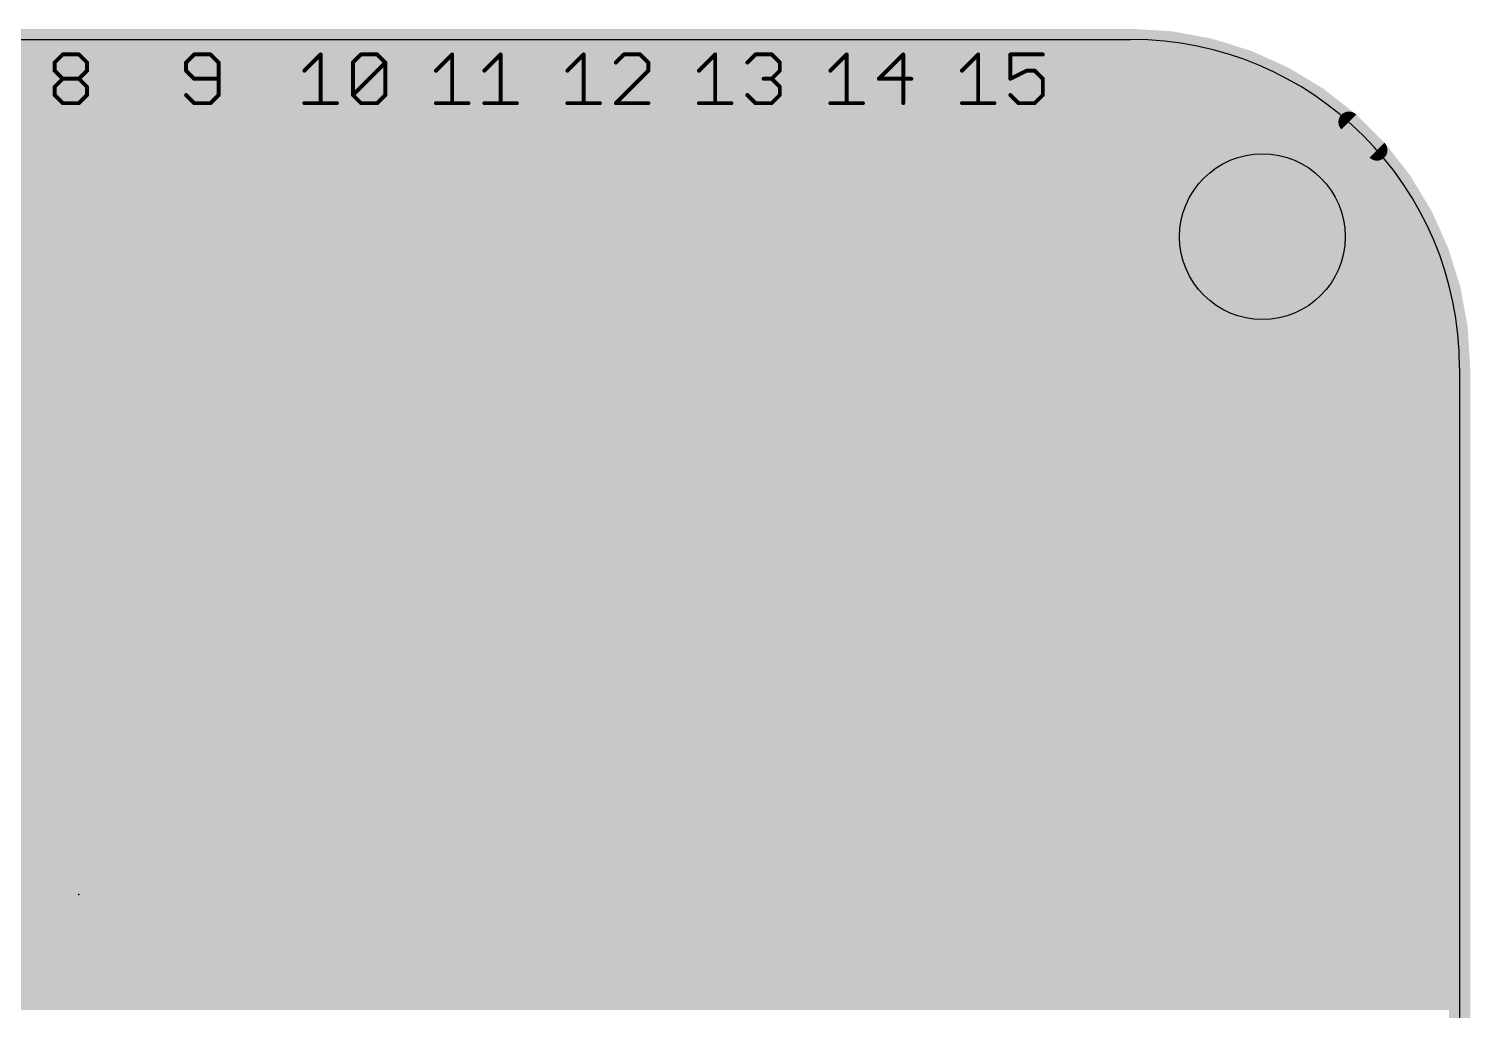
# Model space of a CAD drawing. Extents: x -27.1 to 26.9, y -16.7 to 16.7.
# Drawn here: x -0.97 to 26.87, y -2.24 to 16.71 of the extents above; entities that cross this region are included whole.
import ezdxf

# ---------------------------------------------------------------- set-up
doc = ezdxf.new("R2010")
doc.units = 0
for name, color, linetype in [('113', 5, 'CONTINUOUS'), ('16', 132, 'CONTINUOUS'), ('18', 110, 'CONTINUOUS'), ('20', 53, 'CONTINUOUS'), ('21', 253, 'CONTINUOUS'), ('23', 53, 'CONTINUOUS'), ('29', 253, 'CONTINUOUS'), ('30', 253, 'CONTINUOUS')]:
    doc.layers.add(name, color=color, linetype=linetype)

# ---------------------------------------------------------------- blocks, each defined once
blk = doc.blocks.new('ROUNDV')
at = {"const_width": 0.5}
blk.add_lwpolyline([(0, -0.25, 1), (0, 0.25, 1), (0, -0.25)], format="xyb", dxfattribs=at)

msp = doc.modelspace()

# ---------------------------------------------------------------- linework, layer by layer
at = {"layer": '113', "const_width": 0.4064}
msp.add_lwpolyline([(-18.288, 2.54), (18.288, 2.54)], dxfattribs=at)
at = {"layer": '113', "const_width": 0.2032}
msp.add_lwpolyline([(18.288, 2.4384, 1), (18.288, 2.6416)], format="xyb", dxfattribs=at)
at = {"layer": '16'}
for points, const_width in [([(0, 13.97), (0, 11.43)], 0.4064), ([(2.54, 13.97), (2.54, 11.43)], 0.4064), ([(5.08, 13.97), (5.08, 11.43)], 0.4064), ([(7.62, 13.97), (7.62, 11.43)], 0.4064), ([(10.16, 13.97), (10.16, 11.43)], 0.4064), ([(12.7, 13.97), (12.7, 11.43)], 0.4064), ([(15.24, 13.97), (15.24, 11.43)], 0.4064), ([(17.78, 13.97), (17.78, 11.43)], 0.4064), ([(0, 11.43), (0, 8.89)], 0.4064), ([(2.54, 11.43), (2.54, 8.89)], 0.4064), ([(5.08, 11.43), (5.08, 8.89)], 0.4064), ([(7.62, 11.43), (7.62, 8.89)], 0.4064), ([(10.16, 11.43), (10.16, 8.89)], 0.4064), ([(12.7, 11.43), (12.7, 8.89)], 0.4064), ([(15.24, 11.43), (15.24, 8.89)], 0.4064), ([(17.78, 11.43), (17.78, 8.89)], 0.4064), ([(0, 8.89), (0, 6.35)], 0.4064), ([(2.54, 8.89), (2.54, 6.35)], 0.4064), ([(5.08, 8.89), (5.08, 6.35)], 0.4064), ([(7.62, 8.89), (7.62, 6.35)], 0.4064), ([(10.16, 8.89), (10.16, 6.35)], 0.4064), ([(12.7, 8.89), (12.7, 6.35)], 0.4064), ([(15.24, 8.89), (15.24, 6.35)], 0.4064), ([(17.78, 8.89), (17.78, 6.35)], 0.4064), ([(0, 6.35), (0, 3.81)], 0.4064), ([(2.54, 6.35), (2.54, 3.81)], 0.4064), ([(5.08, 6.35), (5.08, 3.81)], 0.4064), ([(7.62, 6.35), (7.62, 3.81)], 0.4064), ([(10.16, 6.35), (10.16, 3.81)], 0.4064), ([(12.7, 6.35), (12.7, 3.81)], 0.4064), ([(15.24, 6.35), (15.24, 3.81)], 0.4064), ([(17.78, 6.35), (17.78, 3.81)], 0.4064), ([(-2.54, 1.27), (0, 1.27)], 0.8128), ([(0, 1.27), (2.54, 1.27)], 0.8128), ([(2.54, 1.27), (5.08, 1.27)], 0.8128), ([(5.08, 1.27), (7.62, 1.27)], 0.8128), ([(7.62, 1.27), (10.16, 1.27)], 0.8128), ([(10.16, 1.27), (12.7, 1.27)], 0.8128), ([(12.7, 1.27), (15.24, 1.27)], 0.8128), ([(15.24, 1.27), (17.78, 1.27)], 0.8128), ([(0, -1.27), (-2.54, -1.27)], 0.8128), ([(0, -1.27), (2.54, -1.27)], 0.8128), ([(2.54, -1.27), (5.08, -1.27)], 0.8128), ([(5.08, -1.27), (7.62, -1.27)], 0.8128), ([(7.62, -1.27), (10.16, -1.27)], 0.8128), ([(10.16, -1.27), (12.7, -1.27)], 0.8128), ([(12.7, -1.27), (15.24, -1.27)], 0.8128), ([(15.24, -1.27), (17.78, -1.27)], 0.8128)]:
    msp.add_lwpolyline(points, dxfattribs=dict(at, const_width=const_width))
for points, const_width in [([(0.1016, 13.97, 1), (-0.1016, 13.97)], 0.2032), ([(2.6416, 13.97, 1), (2.4384, 13.97)], 0.2032), ([(5.1816, 13.97, 1), (4.9784, 13.97)], 0.2032), ([(7.7216, 13.97, 1), (7.5184, 13.97)], 0.2032), ([(10.2616, 13.97, 1), (10.0584, 13.97)], 0.2032), ([(12.8016, 13.97, 1), (12.5984, 13.97)], 0.2032), ([(15.3416, 13.97, 1), (15.1384, 13.97)], 0.2032), ([(17.8816, 13.97, 1), (17.6784, 13.97)], 0.2032), ([(0.1016, 11.43, 1), (-0.1016, 11.43)], 0.2032), ([(-0.1016, 11.43, 1), (0.1016, 11.43)], 0.2032), ([(2.6416, 11.43, 1), (2.4384, 11.43)], 0.2032), ([(2.4384, 11.43, 1), (2.6416, 11.43)], 0.2032), ([(5.1816, 11.43, 1), (4.9784, 11.43)], 0.2032), ([(4.9784, 11.43, 1), (5.1816, 11.43)], 0.2032), ([(7.7216, 11.43, 1), (7.5184, 11.43)], 0.2032), ([(7.5184, 11.43, 1), (7.7216, 11.43)], 0.2032), ([(10.2616, 11.43, 1), (10.0584, 11.43)], 0.2032), ([(10.0584, 11.43, 1), (10.2616, 11.43)], 0.2032), ([(12.8016, 11.43, 1), (12.5984, 11.43)], 0.2032), ([(12.5984, 11.43, 1), (12.8016, 11.43)], 0.2032), ([(15.3416, 11.43, 1), (15.1384, 11.43)], 0.2032), ([(15.1384, 11.43, 1), (15.3416, 11.43)], 0.2032), ([(17.8816, 11.43, 1), (17.6784, 11.43)], 0.2032), ([(17.6784, 11.43, 1), (17.8816, 11.43)], 0.2032), ([(0.1016, 8.89, 1), (-0.1016, 8.89)], 0.2032), ([(-0.1016, 8.89, 1), (0.1016, 8.89)], 0.2032), ([(2.6416, 8.89, 1), (2.4384, 8.89)], 0.2032), ([(2.4384, 8.89, 1), (2.6416, 8.89)], 0.2032), ([(5.1816, 8.89, 1), (4.9784, 8.89)], 0.2032), ([(4.9784, 8.89, 1), (5.1816, 8.89)], 0.2032), ([(7.7216, 8.89, 1), (7.5184, 8.89)], 0.2032), ([(7.5184, 8.89, 1), (7.7216, 8.89)], 0.2032), ([(10.2616, 8.89, 1), (10.0584, 8.89)], 0.2032), ([(10.0584, 8.89, 1), (10.2616, 8.89)], 0.2032), ([(12.8016, 8.89, 1), (12.5984, 8.89)], 0.2032), ([(12.5984, 8.89, 1), (12.8016, 8.89)], 0.2032), ([(15.3416, 8.89, 1), (15.1384, 8.89)], 0.2032), ([(15.1384, 8.89, 1), (15.3416, 8.89)], 0.2032), ([(17.8816, 8.89, 1), (17.6784, 8.89)], 0.2032), ([(17.6784, 8.89, 1), (17.8816, 8.89)], 0.2032), ([(0.1016, 6.35, 1), (-0.1016, 6.35)], 0.2032), ([(-0.1016, 6.35, 1), (0.1016, 6.35)], 0.2032), ([(2.6416, 6.35, 1), (2.4384, 6.35)], 0.2032), ([(2.4384, 6.35, 1), (2.6416, 6.35)], 0.2032), ([(5.1816, 6.35, 1), (4.9784, 6.35)], 0.2032), ([(4.9784, 6.35, 1), (5.1816, 6.35)], 0.2032), ([(7.7216, 6.35, 1), (7.5184, 6.35)], 0.2032), ([(7.5184, 6.35, 1), (7.7216, 6.35)], 0.2032), ([(10.2616, 6.35, 1), (10.0584, 6.35)], 0.2032), ([(10.0584, 6.35, 1), (10.2616, 6.35)], 0.2032), ([(12.8016, 6.35, 1), (12.5984, 6.35)], 0.2032), ([(12.5984, 6.35, 1), (12.8016, 6.35)], 0.2032), ([(15.3416, 6.35, 1), (15.1384, 6.35)], 0.2032), ([(15.1384, 6.35, 1), (15.3416, 6.35)], 0.2032), ([(17.8816, 6.35, 1), (17.6784, 6.35)], 0.2032), ([(17.6784, 6.35, 1), (17.8816, 6.35)], 0.2032), ([(-0.1016, 3.81, 1), (0.1016, 3.81)], 0.2032), ([(2.4384, 3.81, 1), (2.6416, 3.81)], 0.2032), ([(4.9784, 3.81, 1), (5.1816, 3.81)], 0.2032), ([(7.5184, 3.81, 1), (7.7216, 3.81)], 0.2032), ([(10.0584, 3.81, 1), (10.2616, 3.81)], 0.2032), ([(12.5984, 3.81, 1), (12.8016, 3.81)], 0.2032), ([(15.1384, 3.81, 1), (15.3416, 3.81)], 0.2032), ([(17.6784, 3.81, 1), (17.8816, 3.81)], 0.2032), ([(0, 1.4732, 1), (0, 1.0668)], 0.4064), ([(0, 1.0668, 1), (0, 1.4732)], 0.4064), ([(2.54, 1.4732, 1), (2.54, 1.0668)], 0.4064), ([(2.54, 1.0668, 1), (2.54, 1.4732)], 0.4064), ([(5.08, 1.4732, 1), (5.08, 1.0668)], 0.4064), ([(5.08, 1.0668, 1), (5.08, 1.4732)], 0.4064), ([(7.62, 1.4732, 1), (7.62, 1.0668)], 0.4064), ([(7.62, 1.0668, 1), (7.62, 1.4732)], 0.4064), ([(10.16, 1.4732, 1), (10.16, 1.0668)], 0.4064), ([(10.16, 1.0668, 1), (10.16, 1.4732)], 0.4064), ([(12.7, 1.4732, 1), (12.7, 1.0668)], 0.4064), ([(12.7, 1.0668, 1), (12.7, 1.4732)], 0.4064), ([(15.24, 1.4732, 1), (15.24, 1.0668)], 0.4064), ([(15.24, 1.0668, 1), (15.24, 1.4732)], 0.4064), ([(17.78, 1.0668, 1), (17.78, 1.4732)], 0.4064), ([(0, -1.0668, 1), (0, -1.4732)], 0.4064), ([(0, -1.4732, 1), (0, -1.0668)], 0.4064), ([(2.54, -1.0668, 1), (2.54, -1.4732)], 0.4064), ([(2.54, -1.4732, 1), (2.54, -1.0668)], 0.4064), ([(5.08, -1.0668, 1), (5.08, -1.4732)], 0.4064), ([(5.08, -1.4732, 1), (5.08, -1.0668)], 0.4064), ([(7.62, -1.0668, 1), (7.62, -1.4732)], 0.4064), ([(7.62, -1.4732, 1), (7.62, -1.0668)], 0.4064), ([(10.16, -1.0668, 1), (10.16, -1.4732)], 0.4064), ([(10.16, -1.4732, 1), (10.16, -1.0668)], 0.4064), ([(12.7, -1.0668, 1), (12.7, -1.4732)], 0.4064), ([(12.7, -1.4732, 1), (12.7, -1.0668)], 0.4064), ([(15.24, -1.0668, 1), (15.24, -1.4732)], 0.4064), ([(15.24, -1.4732, 1), (15.24, -1.0668)], 0.4064), ([(17.78, -1.4732, 1), (17.78, -1.0668)], 0.4064)]:
    msp.add_lwpolyline(points, format="xyb", dxfattribs=dict(at, const_width=const_width))
at = {"layer": '20'}
msp.add_circle((22.86, 12.7), 1.6, dxfattribs=at)
at = {"layer": '21'}
for p, q in [((-20.32, 16.51), (20.32, 16.51)), ((26.67, 10.16), (26.67, -10.16))]:
    msp.add_line(p, q, dxfattribs=at)
at = {"layer": '21', "const_width": 0.0762}
for points in [[(-0.4699, 16.0619), (-0.3131, 16.2187)], [(-0.3131, 16.2187), (0.0004, 16.2187)], [(0.0004, 16.2187), (0.1572, 16.0619)], [(2.2269, 16.2187), (2.0701, 16.0619)], [(2.5404, 16.2187), (2.2269, 16.2187)], [(2.6972, 16.0619), (2.5404, 16.2187)], [(4.3561, 15.9052), (4.6696, 16.2187)], [(4.6696, 16.2187), (4.6696, 15.2781)], [(5.2916, 16.0619), (5.4484, 16.2187)], [(5.4484, 16.2187), (5.7619, 16.2187)], [(5.7619, 16.2187), (5.9187, 16.0619)], [(6.8961, 15.9052), (7.2096, 16.2187)], [(7.2096, 16.2187), (7.2096, 15.2781)], [(7.8316, 15.9052), (8.1452, 16.2187)], [(8.1452, 16.2187), (8.1452, 15.2781)], [(9.4361, 15.9052), (9.7496, 16.2187)], [(9.7496, 16.2187), (9.7496, 15.2781)], [(10.5284, 16.2187), (10.3716, 16.0619)], [(10.8419, 16.2187), (10.5284, 16.2187)], [(10.9987, 16.0619), (10.8419, 16.2187)], [(11.9761, 15.9052), (12.2896, 16.2187)], [(12.2896, 16.2187), (12.2896, 15.2781)], [(12.9116, 16.0619), (13.0684, 16.2187)], [(13.0684, 16.2187), (13.3819, 16.2187)], [(13.3819, 16.2187), (13.5387, 16.0619)], [(14.5161, 15.9052), (14.8296, 16.2187)], [(14.8296, 16.2187), (14.8296, 15.2781)], [(15.9219, 16.2187), (15.4516, 15.7484)], [(15.9219, 15.2781), (15.9219, 16.2187)], [(17.0561, 15.9052), (17.3696, 16.2187)], [(17.3696, 16.2187), (17.3696, 15.2781)], [(18.6187, 16.2187), (17.9916, 16.2187)], [(17.9916, 16.2187), (17.9916, 15.7484)], [(-0.4699, 15.9052), (-0.4699, 16.0619)], [(-0.3131, 15.7484), (-0.4699, 15.9052)], [(0.1572, 15.9052), (0.0004, 15.7484)], [(0.1572, 16.0619), (0.1572, 15.9052)], [(2.0701, 16.0619), (2.0701, 15.9052)], [(2.0701, 15.9052), (2.2269, 15.7484)], [(2.6972, 15.4349), (2.6972, 16.0619)], [(5.2916, 15.4349), (5.2916, 16.0619)], [(5.2916, 15.4349), (5.9187, 16.0619)], [(5.9187, 16.0619), (5.9187, 15.4349)], [(10.3716, 15.2781), (10.9987, 15.9052)], [(10.9987, 15.9052), (10.9987, 16.0619)], [(13.5387, 15.9052), (13.3819, 15.7484)], [(13.5387, 16.0619), (13.5387, 15.9052)], [(17.9916, 15.7484), (18.3052, 15.9052)], [(18.3052, 15.9052), (18.4619, 15.9052)], [(18.4619, 15.9052), (18.6187, 15.7484)], [(-0.4699, 15.5916), (-0.3131, 15.7484)], [(-0.4699, 15.4349), (-0.4699, 15.5916)], [(-0.3131, 15.7484), (0.0004, 15.7484)], [(0.0004, 15.7484), (0.1572, 15.5916)], [(0.1572, 15.5916), (0.1572, 15.4349)], [(2.2269, 15.7484), (2.6972, 15.7484)], [(13.3819, 15.7484), (13.2252, 15.7484)], [(13.3819, 15.7484), (13.5387, 15.5916)], [(13.5387, 15.5916), (13.5387, 15.4349)], [(15.4516, 15.7484), (16.0787, 15.7484)], [(18.6187, 15.7484), (18.6187, 15.4349)], [(-0.3131, 15.2781), (-0.4699, 15.4349)], [(0.0004, 15.2781), (-0.3131, 15.2781)], [(0.1572, 15.4349), (0.0004, 15.2781)], [(2.0701, 15.4349), (2.2269, 15.2781)], [(2.2269, 15.2781), (2.5404, 15.2781)], [(2.5404, 15.2781), (2.6972, 15.4349)], [(4.3561, 15.2781), (4.9832, 15.2781)], [(5.4484, 15.2781), (5.2916, 15.4349)], [(5.7619, 15.2781), (5.4484, 15.2781)], [(5.9187, 15.4349), (5.7619, 15.2781)], [(6.8961, 15.2781), (7.5232, 15.2781)], [(7.8316, 15.2781), (8.4587, 15.2781)], [(9.4361, 15.2781), (10.0632, 15.2781)], [(10.9987, 15.2781), (10.3716, 15.2781)], [(11.9761, 15.2781), (12.6032, 15.2781)], [(13.0684, 15.2781), (12.9116, 15.4349)], [(13.3819, 15.2781), (13.0684, 15.2781)], [(13.5387, 15.4349), (13.3819, 15.2781)], [(14.5161, 15.2781), (15.1432, 15.2781)], [(17.0561, 15.2781), (17.6832, 15.2781)], [(18.1484, 15.2781), (17.9916, 15.4349)], [(18.4619, 15.2781), (18.1484, 15.2781)], [(18.6187, 15.4349), (18.4619, 15.2781)]]:
    msp.add_lwpolyline(points, dxfattribs=at)
at = {"layer": '21', "const_width": 0.0381}
for points in [[(-0.3131, 16.2378, 1), (-0.3131, 16.1997)], [(-0.2997, 16.2052, 1), (-0.3266, 16.2322)], [(0.0139, 16.2322, 1), (-0.0131, 16.2052)], [(0.0004, 16.1997, 1), (0.0004, 16.2378)], [(2.2269, 16.2378, 1), (2.2269, 16.1997)], [(2.2403, 16.2052, 1), (2.2134, 16.2322)], [(2.5539, 16.2322, 1), (2.5269, 16.2052)], [(2.5404, 16.1997, 1), (2.5404, 16.2378)], [(4.6887, 16.2187, 1), (4.6506, 16.2187)], [(4.6831, 16.2052, 1), (4.6562, 16.2322)], [(5.4484, 16.2378, 1), (5.4484, 16.1997)], [(5.4619, 16.2052, 1), (5.4349, 16.2322)], [(5.7754, 16.2322, 1), (5.7484, 16.2052)], [(5.7619, 16.1997, 1), (5.7619, 16.2378)], [(7.2287, 16.2187, 1), (7.1906, 16.2187)], [(7.2231, 16.2052, 1), (7.1962, 16.2322)], [(8.1642, 16.2187, 1), (8.1261, 16.2187)], [(8.1586, 16.2052, 1), (8.1317, 16.2322)], [(9.7687, 16.2187, 1), (9.7306, 16.2187)], [(9.7631, 16.2052, 1), (9.7362, 16.2322)], [(10.5284, 16.2378, 1), (10.5284, 16.1997)], [(10.5419, 16.2052, 1), (10.5149, 16.2322)], [(10.8554, 16.2322, 1), (10.8284, 16.2052)], [(10.8419, 16.1997, 1), (10.8419, 16.2378)], [(12.3087, 16.2187, 1), (12.2706, 16.2187)], [(12.3031, 16.2052, 1), (12.2762, 16.2322)], [(13.0684, 16.2378, 1), (13.0684, 16.1997)], [(13.0819, 16.2052, 1), (13.0549, 16.2322)], [(13.3954, 16.2322, 1), (13.3684, 16.2052)], [(13.3819, 16.1997, 1), (13.3819, 16.2378)], [(14.8487, 16.2187, 1), (14.8106, 16.2187)], [(14.8431, 16.2052, 1), (14.8162, 16.2322)], [(15.941, 16.2187, 1), (15.9029, 16.2187)], [(15.9354, 16.2052, 1), (15.9084, 16.2322)], [(17.3887, 16.2187, 1), (17.3506, 16.2187)], [(17.3831, 16.2052, 1), (17.3562, 16.2322)], [(17.9916, 16.2378, 1), (17.9916, 16.1997)], [(18.0107, 16.2187, 1), (17.9726, 16.2187)], [(18.6187, 16.1997, 1), (18.6187, 16.2378)], [(-0.4509, 16.0619, 1), (-0.489, 16.0619)], [(-0.489, 15.9052, 1), (-0.4509, 15.9052)], [(-0.4834, 16.0754, 1), (-0.4564, 16.0485)], [(-0.4564, 15.9186, 1), (-0.4834, 15.8917)], [(0.1762, 16.0619, 1), (0.1381, 16.0619)], [(0.1381, 15.9052, 1), (0.1762, 15.9052)], [(0.1437, 16.0485, 1), (0.1706, 16.0754)], [(0.1706, 15.8917, 1), (0.1437, 15.9186)], [(2.0892, 16.0619, 1), (2.0511, 16.0619)], [(2.0566, 16.0754, 1), (2.0836, 16.0485)], [(2.0836, 15.9186, 1), (2.0566, 15.8917)], [(2.0511, 15.9052, 1), (2.0892, 15.9052)], [(2.7162, 16.0619, 1), (2.6781, 16.0619)], [(2.6837, 16.0485, 1), (2.7106, 16.0754)], [(4.3426, 15.9186, 1), (4.3696, 15.8917)], [(5.3107, 16.0619, 1), (5.2726, 16.0619)], [(5.2781, 16.0754, 1), (5.3051, 16.0485)], [(5.9377, 16.0619, 1), (5.8996, 16.0619)], [(5.9322, 16.0485, 1), (5.9052, 16.0754)], [(5.9052, 16.0485, 1), (5.9322, 16.0754)], [(6.8826, 15.9186, 1), (6.9096, 15.8917)], [(7.8181, 15.9186, 1), (7.8451, 15.8917)], [(9.4226, 15.9186, 1), (9.4496, 15.8917)], [(10.3581, 16.0754, 1), (10.3851, 16.0485)], [(11.0177, 16.0619, 1), (10.9796, 16.0619)], [(10.9796, 15.9052, 1), (11.0177, 15.9052)], [(10.9852, 16.0485, 1), (11.0122, 16.0754)], [(11.0122, 15.8917, 1), (10.9852, 15.9186)], [(11.9626, 15.9186, 1), (11.9896, 15.8917)], [(12.8981, 16.0754, 1), (12.9251, 16.0485)], [(13.5577, 16.0619, 1), (13.5196, 16.0619)], [(13.5196, 15.9052, 1), (13.5577, 15.9052)], [(13.5252, 16.0485, 1), (13.5522, 16.0754)], [(13.5522, 15.8917, 1), (13.5252, 15.9186)], [(14.5026, 15.9186, 1), (14.5296, 15.8917)], [(17.0426, 15.9186, 1), (17.0696, 15.8917)], [(18.3052, 15.9242, 1), (18.3052, 15.8861)], [(18.3137, 15.8881, 1), (18.2966, 15.9222)], [(18.4754, 15.9186, 1), (18.4484, 15.8917)], [(18.4619, 15.8861, 1), (18.4619, 15.9242)], [(-0.4509, 15.5916, 1), (-0.489, 15.5916)], [(-0.4834, 15.6051, 1), (-0.4564, 15.5782)], [(-0.3131, 15.7675, 1), (-0.3131, 15.7294)], [(-0.2997, 15.7349, 1), (-0.3266, 15.7619)], [(-0.3266, 15.7349, 1), (-0.2997, 15.7619)], [(0.0139, 15.7619, 1), (-0.0131, 15.7349)], [(-0.0131, 15.7619, 1), (0.0139, 15.7349)], [(0.0004, 15.7294, 1), (0.0004, 15.7675)], [(0.1762, 15.5916, 1), (0.1381, 15.5916)], [(0.1437, 15.5782, 1), (0.1706, 15.6051)], [(2.2269, 15.7675, 1), (2.2269, 15.7294)], [(2.2134, 15.7349, 1), (2.2403, 15.7619)], [(2.6972, 15.7294, 1), (2.6972, 15.7675)], [(13.2252, 15.7675, 1), (13.2252, 15.7294)], [(13.3954, 15.7619, 1), (13.3684, 15.7349)], [(13.3684, 15.7619, 1), (13.3954, 15.7349)], [(13.3819, 15.7294, 1), (13.3819, 15.7675)], [(13.5577, 15.5916, 1), (13.5196, 15.5916)], [(13.5252, 15.5782, 1), (13.5522, 15.6051)], [(15.4516, 15.7675, 1), (15.4516, 15.7294)], [(15.4381, 15.7619, 1), (15.4651, 15.7349)], [(16.0787, 15.7294, 1), (16.0787, 15.7675)], [(17.9831, 15.7654, 1), (18.0001, 15.7314)], [(17.9726, 15.7484, 1), (18.0107, 15.7484)], [(18.6377, 15.7484, 1), (18.5996, 15.7484)], [(18.6052, 15.7349, 1), (18.6322, 15.7619)], [(-0.489, 15.4349, 1), (-0.4509, 15.4349)], [(-0.4564, 15.4483, 1), (-0.4834, 15.4214)], [(-0.3131, 15.2972, 1), (-0.3131, 15.2591)], [(0.0004, 15.2591, 1), (0.0004, 15.2972)], [(0.1381, 15.4349, 1), (0.1762, 15.4349)], [(0.1706, 15.4214, 1), (0.1437, 15.4483)], [(2.0836, 15.4483, 1), (2.0566, 15.4214)], [(2.2269, 15.2972, 1), (2.2269, 15.2591)], [(2.5404, 15.2591, 1), (2.5404, 15.2972)], [(2.6781, 15.4349, 1), (2.7162, 15.4349)], [(2.7106, 15.4214, 1), (2.6837, 15.4483)], [(4.3561, 15.2972, 1), (4.3561, 15.2591)], [(4.9832, 15.2591, 1), (4.9832, 15.2972)], [(5.3051, 15.4483, 1), (5.2781, 15.4214)], [(5.2781, 15.4483, 1), (5.3051, 15.4214)], [(5.2726, 15.4349, 1), (5.3107, 15.4349)], [(5.4484, 15.2972, 1), (5.4484, 15.2591)], [(5.7619, 15.2591, 1), (5.7619, 15.2972)], [(5.8996, 15.4349, 1), (5.9377, 15.4349)], [(5.9322, 15.4214, 1), (5.9052, 15.4483)], [(6.8961, 15.2972, 1), (6.8961, 15.2591)], [(7.5232, 15.2591, 1), (7.5232, 15.2972)], [(7.8316, 15.2972, 1), (7.8316, 15.2591)], [(8.4587, 15.2591, 1), (8.4587, 15.2972)], [(9.4361, 15.2972, 1), (9.4361, 15.2591)], [(10.0632, 15.2591, 1), (10.0632, 15.2972)], [(10.3716, 15.2972, 1), (10.3716, 15.2591)], [(10.9987, 15.2591, 1), (10.9987, 15.2972)], [(11.9761, 15.2972, 1), (11.9761, 15.2591)], [(12.6032, 15.2591, 1), (12.6032, 15.2972)], [(12.9251, 15.4483, 1), (12.8981, 15.4214)], [(13.0684, 15.2972, 1), (13.0684, 15.2591)], [(13.3819, 15.2591, 1), (13.3819, 15.2972)], [(13.5196, 15.4349, 1), (13.5577, 15.4349)], [(13.5522, 15.4214, 1), (13.5252, 15.4483)], [(14.5161, 15.2972, 1), (14.5161, 15.2591)], [(15.1432, 15.2591, 1), (15.1432, 15.2972)], [(17.0561, 15.2972, 1), (17.0561, 15.2591)], [(17.6832, 15.2591, 1), (17.6832, 15.2972)], [(18.0051, 15.4483, 1), (17.9781, 15.4214)], [(18.1484, 15.2972, 1), (18.1484, 15.2591)], [(18.4619, 15.2591, 1), (18.4619, 15.2972)], [(18.5996, 15.4349, 1), (18.6377, 15.4349)], [(18.6322, 15.4214, 1), (18.6052, 15.4483)], [(-0.3266, 15.2646, 1), (-0.2997, 15.2916)], [(-0.0131, 15.2916, 1), (0.0139, 15.2646)], [(2.2134, 15.2646, 1), (2.2403, 15.2916)], [(2.5269, 15.2916, 1), (2.5539, 15.2646)], [(4.6506, 15.2781, 1), (4.6887, 15.2781)], [(5.4349, 15.2646, 1), (5.4619, 15.2916)], [(5.7484, 15.2916, 1), (5.7754, 15.2646)], [(7.1906, 15.2781, 1), (7.2287, 15.2781)], [(8.1261, 15.2781, 1), (8.1642, 15.2781)], [(9.7306, 15.2781, 1), (9.7687, 15.2781)], [(10.3581, 15.2916, 1), (10.3851, 15.2646)], [(12.2706, 15.2781, 1), (12.3087, 15.2781)], [(13.0549, 15.2646, 1), (13.0819, 15.2916)], [(13.3684, 15.2916, 1), (13.3954, 15.2646)], [(14.8106, 15.2781, 1), (14.8487, 15.2781)], [(15.9029, 15.2781, 1), (15.941, 15.2781)], [(17.3506, 15.2781, 1), (17.3887, 15.2781)], [(18.1349, 15.2646, 1), (18.1619, 15.2916)], [(18.4484, 15.2916, 1), (18.4754, 15.2646)]]:
    msp.add_lwpolyline(points, format="xyb", dxfattribs=at)
at = {"layer": '21'}
msp.add_arc((20.32, 10.16), 6.35, 0, 90, dxfattribs=at)
at = {"layer": '23'}
msp.add_point((0, 0), dxfattribs=at)
at = {"layer": '29', "const_width": 1.7016}
msp.add_lwpolyline([(22.86, 11.8492, 1), (22.86, 13.5508, 1), (22.86, 11.8492)], format="xyb", dxfattribs=at)
at = {"layer": '30', "const_width": 0.4064}
for points in [[(20.32, 16.51), (-20.32, 16.51)], [(21.0854, 16.4638), (20.32, 16.51)], [(-22.011, 16.256), (22.063, 16.256)], [(21.8397, 16.3256), (21.0854, 16.4638)], [(22.5718, 16.0975), (21.8397, 16.3256)], [(23.2711, 15.7828), (22.5718, 16.0975)], [(-23.0745, 15.8496), (23.1226, 15.8496)], [(23.9273, 15.3861), (23.2711, 15.7828)], [(-23.8086, 15.4432), (23.8329, 15.4432)], [(24.531, 14.9132), (23.9273, 15.3861)], [(-24.3782, 15.0368), (24.3732, 15.0368)], [(25.0732, 14.371), (24.531, 14.9132)], [(-24.85, 14.6304), (24.8138, 14.6304)], [(25.5461, 13.7673), (25.0732, 14.371)], [(-25.2414, 14.224), (25.1883, 14.224)], [(-25.5637, 13.8176), (25.5067, 13.8176)], [(25.9428, 13.1111), (25.5461, 13.7673)], [(-25.8547, 13.4112), (25.7614, 13.4112)], [(-26.0901, 13.0048), (25.9906, 13.0048)], [(26.2575, 12.4118), (25.9428, 13.1111)], [(-26.2957, 12.5984), (26.1735, 12.5984)], [(26.4856, 11.6797), (26.2575, 12.4118)], [(-26.4695, 12.192), (26.326, 12.192)], [(-26.6076, 11.7856), (26.4526, 11.7856)], [(26.6238, 10.9254), (26.4856, 11.6797)], [(-26.7259, 11.3792), (26.5406, 11.3792)], [(-26.8068, 10.9728), (26.6151, 10.9728)], [(26.67, 10.16), (26.6238, 10.9254)], [(-26.8734, 10.5664), (26.6455, 10.5664)], [(-26.9028, 10.16), (26.67, 10.16)], [(26.67, -10.668), (26.67, 10.16)], [(-26.9198, 9.7536), (26.67, 9.7536)], [(-26.924, 9.3472), (26.67, 9.3472)], [(-26.924, 8.9408), (26.67, 8.9408)], [(-26.924, 8.5344), (26.67, 8.5344)], [(-26.924, 8.128), (26.67, 8.128)], [(-26.924, 7.7216), (26.67, 7.7216)], [(-26.924, 7.3152), (26.67, 7.3152)], [(-26.924, 6.9088), (26.67, 6.9088)], [(-26.924, 6.5024), (26.67, 6.5024)], [(-26.924, 6.096), (26.67, 6.096)], [(-26.924, 5.6896), (26.67, 5.6896)], [(-26.924, 5.2832), (26.67, 5.2832)], [(-26.924, 4.8768), (26.67, 4.8768)], [(-26.924, 4.4704), (26.67, 4.4704)], [(-26.924, 4.064), (26.67, 4.064)], [(-26.924, 3.6576), (26.67, 3.6576)], [(-26.924, 3.2512), (26.67, 3.2512)], [(-26.924, 2.8448), (26.67, 2.8448)], [(-26.924, 2.4384), (26.67, 2.4384)], [(-26.924, 2.032), (26.67, 2.032)], [(-26.924, 1.6256), (26.67, 1.6256)], [(-26.924, 1.2192), (26.67, 1.2192)], [(-26.924, 0.8128), (26.67, 0.8128)], [(-26.924, 0.4064), (26.67, 0.4064)], [(-26.924, 0), (26.67, 0)], [(-26.924, -0.4064), (26.67, -0.4064)], [(-26.924, -0.8128), (26.67, -0.8128)], [(-26.924, -1.2192), (26.67, -1.2192)], [(-26.924, -1.6256), (26.67, -1.6256)], [(-26.924, -2.032), (26.67, -2.032)]]:
    msp.add_lwpolyline(points, dxfattribs=at)
at = {"layer": '30'}
for points, const_width in [([(20.3261, 16.6114, 1), (20.3139, 16.4086)], 0.2032), ([(20.32, 16.4084, 1), (20.32, 16.6116)], 0.2032), ([(21.1037, 16.5637, 1), (21.0671, 16.3638)], 0.2032), ([(21.0793, 16.3623, 1), (21.0916, 16.5652)], 0.2032), ([(21.8699, 16.4226, 1), (21.8095, 16.2286)], 0.2032), ([(21.8214, 16.2256, 1), (21.858, 16.4255)], 0.2032), ([(22.063, 16.1544, 1), (22.063, 16.3576)], 0.2032), ([(22.6135, 16.1901, 1), (22.5301, 16.0048)], 0.2032), ([(22.5416, 16.0005, 1), (22.602, 16.1945)], 0.2032), ([(23.1226, 15.748, 1), (23.1226, 15.9512)], 0.2032), ([(23.3237, 15.8697, 1), (23.2185, 15.6958)], 0.2032), ([(23.2294, 15.6901, 1), (23.3128, 15.8754)], 0.2032), ([(23.8329, 15.3416, 1), (23.8329, 15.5448)], 0.2032), ([(23.99, 15.4661, 1), (23.8647, 15.3061)], 0.2032), ([(23.8748, 15.2992, 1), (23.9799, 15.4731)], 0.2032), ([(24.3732, 14.9352, 1), (24.3732, 15.1384)], 0.2032), ([(24.6028, 14.985, 1), (24.4591, 14.8414)], 0.2032), ([(24.4683, 14.8332, 1), (24.5936, 14.9932)], 0.2032), ([(24.8138, 14.5288, 1), (24.8138, 14.732)], 0.2032), ([(25.1532, 14.4336, 1), (24.9932, 14.3083)], 0.2032), ([(25.0014, 14.2991, 1), (25.145, 14.4428)], 0.2032), ([(22.86, 11.8492, 1), (22.86, 13.5508, 1), (22.86, 11.8492)], 1.7016), ([(25.1883, 14.1224, 1), (25.1883, 14.3256)], 0.2032), ([(25.6331, 13.8199, 1), (25.4592, 13.7148)], 0.2032), ([(25.4661, 13.7047, 1), (25.6261, 13.83)], 0.2032), ([(25.5067, 13.716, 1), (25.5067, 13.9192)], 0.2032), ([(25.7614, 13.3096, 1), (25.7614, 13.5128)], 0.2032), ([(26.0354, 13.1528, 1), (25.8501, 13.0694)], 0.2032), ([(25.8558, 13.0585, 1), (26.0297, 13.1637)], 0.2032), ([(25.9906, 12.9032, 1), (25.9906, 13.1064)], 0.2032), ([(26.3545, 12.442, 1), (26.1605, 12.3816)], 0.2032), ([(26.1648, 12.3701, 1), (26.3501, 12.4535)], 0.2032), ([(26.1735, 12.4968, 1), (26.1735, 12.7)], 0.2032), ([(26.326, 12.0904, 1), (26.326, 12.2936)], 0.2032), ([(26.4526, 11.684, 1), (26.4526, 11.8872)], 0.2032), ([(26.5855, 11.698, 1), (26.3856, 11.6614)], 0.2032), ([(26.3886, 11.6495, 1), (26.5826, 11.7099)], 0.2032), ([(26.5406, 11.2776, 1), (26.5406, 11.4808)], 0.2032), ([(26.6151, 10.8712, 1), (26.6151, 11.0744)], 0.2032), ([(26.7252, 10.9316, 1), (26.5223, 10.9193)], 0.2032), ([(26.5238, 10.9071, 1), (26.7237, 10.9437)], 0.2032), ([(26.6455, 10.4648, 1), (26.6455, 10.668)], 0.2032), ([(26.7716, 10.16, 1), (26.5684, 10.16)], 0.2032), ([(26.67, 10.0584, 1), (26.67, 10.2616)], 0.2032), ([(26.5686, 10.1539, 1), (26.7714, 10.1661)], 0.2032), ([(26.67, 9.652, 1), (26.67, 9.8552)], 0.2032), ([(26.67, 9.2456, 1), (26.67, 9.4488)], 0.2032), ([(26.67, 8.8392, 1), (26.67, 9.0424)], 0.2032), ([(26.67, 8.4328, 1), (26.67, 8.636)], 0.2032), ([(26.67, 8.0264, 1), (26.67, 8.2296)], 0.2032), ([(26.67, 7.62, 1), (26.67, 7.8232)], 0.2032), ([(26.67, 7.2136, 1), (26.67, 7.4168)], 0.2032), ([(26.67, 6.8072, 1), (26.67, 7.0104)], 0.2032), ([(26.67, 6.4008, 1), (26.67, 6.604)], 0.2032), ([(26.67, 5.9944, 1), (26.67, 6.1976)], 0.2032), ([(26.67, 5.588, 1), (26.67, 5.7912)], 0.2032), ([(26.67, 5.1816, 1), (26.67, 5.3848)], 0.2032), ([(26.67, 4.7752, 1), (26.67, 4.9784)], 0.2032), ([(26.67, 4.3688, 1), (26.67, 4.572)], 0.2032), ([(26.67, 3.9624, 1), (26.67, 4.1656)], 0.2032), ([(26.67, 3.556, 1), (26.67, 3.7592)], 0.2032), ([(26.67, 3.1496, 1), (26.67, 3.3528)], 0.2032), ([(26.67, 2.7432, 1), (26.67, 2.9464)], 0.2032), ([(26.67, 2.3368, 1), (26.67, 2.54)], 0.2032), ([(26.67, 1.9304, 1), (26.67, 2.1336)], 0.2032), ([(26.67, 1.524, 1), (26.67, 1.7272)], 0.2032), ([(26.67, 1.1176, 1), (26.67, 1.3208)], 0.2032), ([(26.67, 0.7112, 1), (26.67, 0.9144)], 0.2032), ([(26.67, 0.3048, 1), (26.67, 0.508)], 0.2032), ([(26.67, -0.1016, 1), (26.67, 0.1016)], 0.2032), ([(26.67, -0.508, 1), (26.67, -0.3048)], 0.2032), ([(26.67, -0.9144, 1), (26.67, -0.7112)], 0.2032), ([(26.67, -1.3208, 1), (26.67, -1.1176)], 0.2032), ([(26.67, -1.7272, 1), (26.67, -1.524)], 0.2032), ([(26.67, -2.1336, 1), (26.67, -1.9304)], 0.2032)]:
    msp.add_lwpolyline(points, format="xyb", dxfattribs=dict(at, const_width=const_width))

# ---------------------------------------------------------------- block references
at = {"layer": '18', "xscale": 1.9304, "yscale": 1.9304}
for p in [(0, 13.97), (0, 13.97), (2.54, 13.97), (2.54, 13.97), (5.08, 13.97), (5.08, 13.97), (7.62, 13.97), (7.62, 13.97), (10.16, 13.97), (10.16, 13.97), (12.7, 13.97), (12.7, 13.97), (15.24, 13.97), (15.24, 13.97), (17.78, 13.97), (17.78, 13.97), (0, 11.43), (0, 11.43), (2.54, 11.43), (2.54, 11.43), (5.08, 11.43), (5.08, 11.43), (7.62, 11.43), (7.62, 11.43), (10.16, 11.43), (10.16, 11.43), (12.7, 11.43), (12.7, 11.43), (15.24, 11.43), (15.24, 11.43), (17.78, 11.43), (17.78, 11.43), (0, 8.89), (0, 8.89), (2.54, 8.89), (2.54, 8.89), (5.08, 8.89), (5.08, 8.89), (7.62, 8.89), (7.62, 8.89), (10.16, 8.89), (10.16, 8.89), (12.7, 8.89), (12.7, 8.89), (15.24, 8.89), (15.24, 8.89), (17.78, 8.89), (17.78, 8.89), (20.32, 8.89), (20.32, 8.89), (22.86, 8.89), (22.86, 8.89), (25.4, 8.89), (25.4, 8.89), (0, 6.35), (0, 6.35), (2.54, 6.35), (2.54, 6.35), (5.08, 6.35), (5.08, 6.35), (7.62, 6.35), (7.62, 6.35), (10.16, 6.35), (10.16, 6.35), (12.7, 6.35), (12.7, 6.35), (15.24, 6.35), (15.24, 6.35), (17.78, 6.35), (17.78, 6.35), (20.32, 6.35), (20.32, 6.35), (22.86, 6.35), (22.86, 6.35), (25.4, 6.35), (25.4, 6.35), (0, 3.81), (0, 3.81), (2.54, 3.81), (2.54, 3.81), (5.08, 3.81), (5.08, 3.81), (7.62, 3.81), (7.62, 3.81), (10.16, 3.81), (10.16, 3.81), (12.7, 3.81), (12.7, 3.81), (15.24, 3.81), (15.24, 3.81), (17.78, 3.81), (17.78, 3.81), (20.32, 3.81), (20.32, 3.81), (22.86, 3.81), (22.86, 3.81), (25.4, 3.81), (25.4, 3.81), (0, 1.27), (0, 1.27), (2.54, 1.27), (2.54, 1.27), (5.08, 1.27), (5.08, 1.27), (7.62, 1.27), (7.62, 1.27), (10.16, 1.27), (10.16, 1.27), (12.7, 1.27), (12.7, 1.27), (15.24, 1.27), (15.24, 1.27), (17.78, 1.27), (17.78, 1.27), (20.32, 1.27), (20.32, 1.27), (22.86, 1.27), (22.86, 1.27), (25.4, 1.27), (25.4, 1.27), (0, -1.27), (0, -1.27), (2.54, -1.27), (2.54, -1.27), (5.08, -1.27), (5.08, -1.27), (7.62, -1.27), (7.62, -1.27), (10.16, -1.27), (10.16, -1.27), (12.7, -1.27), (12.7, -1.27), (15.24, -1.27), (15.24, -1.27), (17.78, -1.27), (17.78, -1.27), (20.32, -1.27), (20.32, -1.27), (22.86, -1.27), (22.86, -1.27), (25.4, -1.27), (25.4, -1.27)]:
    msp.add_blockref('ROUNDV', p, dxfattribs=at)

doc.saveas('drawing.dxf')
